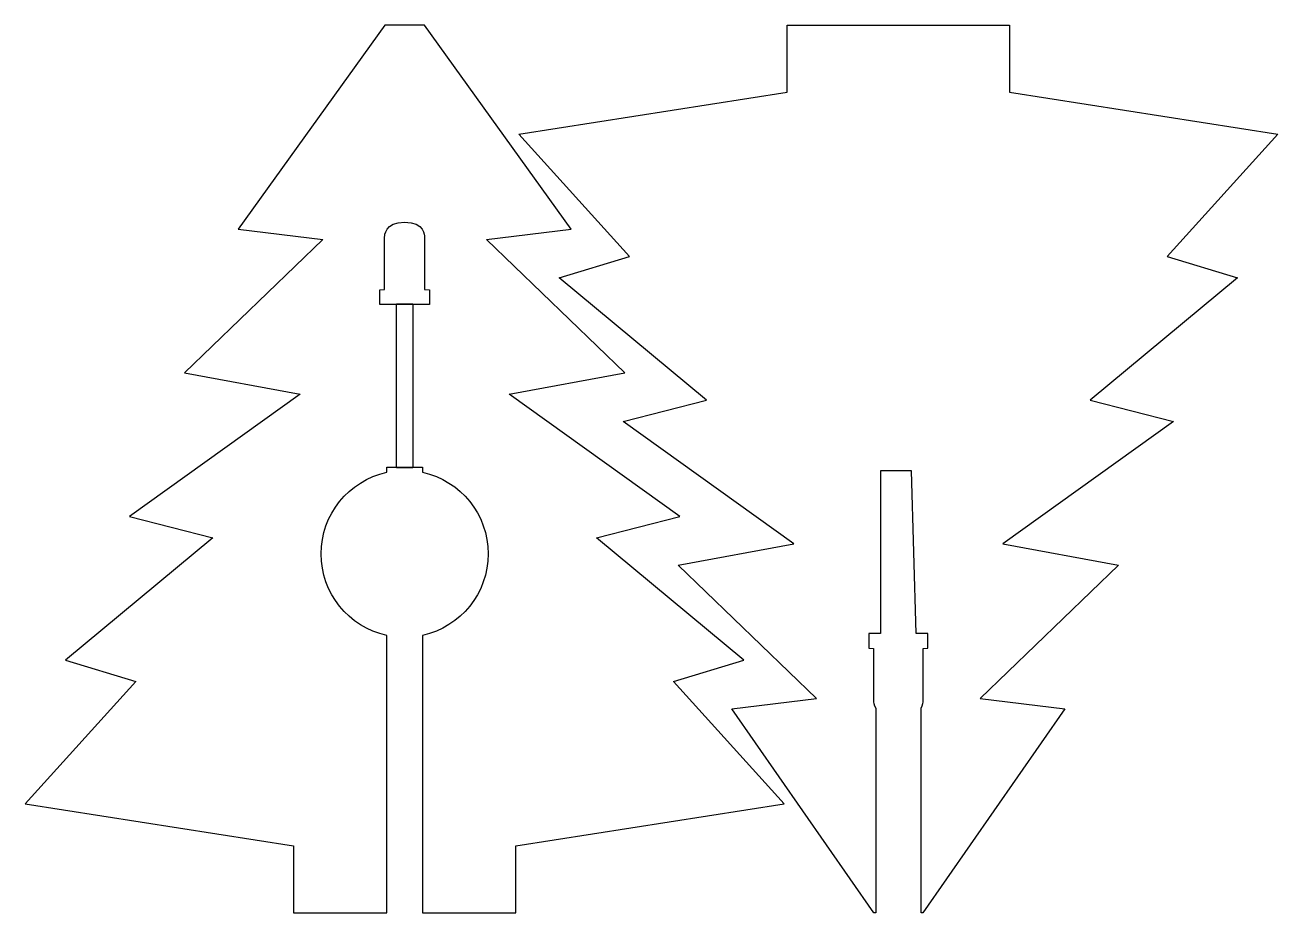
# Model space of a CAD drawing. Extents: x 61 to 209, y 191 to 296.
import ezdxf

# ---------------------------------------------------------------- set-up
doc = ezdxf.new("R2010")
doc.units = 0
doc.layers.add('Copie_de_objets_non_regroupes', color=7, linetype='CONTINUOUS')

msp = doc.modelspace()

# ---------------------------------------------------------------- linework, layer by layer
at = {"layer": 'Copie_de_objets_non_regroupes', "color": 7}
for p, q in [((103.47358, 295.741024), (86.13841, 271.664492)), ((105.795851, 295.744332), (103.47358, 295.741024)), ((108.118673, 295.741024), (105.795851, 295.744332)), ((105.795851, 295.744332), (105.795851, 295.744332)), ((125.45384, 271.664492), (108.118673, 295.741024)), ((150.924949, 295.101065), (150.924949, 295.742678)), ((150.924949, 295.742678), (164.038359, 295.742678)), ((164.038359, 295.742678), (177.152323, 295.742678)), ((177.152323, 295.742678), (177.152323, 295.101065)), ((150.924949, 287.827228), (150.924949, 295.101065)), ((177.152323, 295.101065), (177.152323, 287.827228)), ((119.258182, 282.869046), (150.924949, 287.827228)), ((177.152323, 287.827228), (208.81909, 282.869046)), ((132.33356, 268.434373), (119.258182, 282.869046)), ((208.81909, 282.869046), (195.743711, 268.434373)), ((105.795851, 272.511159), (105.795851, 272.511159)), ((86.13841, 271.664492), (96.158953, 270.449062)), ((103.437202, 264.547752), (103.437202, 270.817826)), ((108.155051, 270.817826), (108.155051, 264.547752)), ((115.433297, 270.449062), (125.45384, 271.664492)), ((96.158953, 270.449062), (79.821484, 254.723441)), ((131.770216, 254.723441), (115.433297, 270.449062)), ((124.026744, 265.927443), (132.33356, 268.434373)), ((195.743711, 268.434373), (204.049974, 265.927443)), ((141.402153, 251.49277), (124.026744, 265.927443)), ((204.049974, 265.927443), (186.674565, 251.49277)), ((102.872757, 264.517436), (103.437202, 264.547752)), ((102.872757, 262.793233), (102.872757, 264.517436)), ((108.155051, 264.547752), (108.719496, 264.517436)), ((108.719496, 264.517436), (108.719496, 262.793233)), ((105.795851, 262.793233), (102.872757, 262.793233)), ((104.833953, 262.850671), (106.758294, 262.850671)), ((104.833953, 243.535993), (104.833953, 262.850671)), ((108.719496, 262.793233), (105.795851, 262.793233)), ((106.758294, 262.850671), (106.758294, 243.535993)), ((79.821484, 254.723441), (93.47233, 252.217065)), ((118.119923, 252.217065), (131.770216, 254.723441)), ((93.47233, 252.217065), (73.322104, 237.782392)), ((138.270147, 237.782392), (118.119923, 252.217065)), ((131.564614, 248.986944), (141.402153, 251.49277)), ((186.674565, 251.49277), (196.512657, 248.986944)), ((151.714841, 234.552271), (131.564614, 248.986944)), ((196.512657, 248.986944), (176.36188, 234.552271)), ((103.686901, 242.996888), (103.686901, 243.600468)), ((103.686901, 243.600468), (107.904799, 243.600468)), ((106.758294, 243.535993), (104.833953, 243.535993)), ((107.904799, 243.600468), (107.904799, 243.002953)), ((165.582865, 243.170522), (161.929408, 243.170522)), ((161.929408, 243.170522), (161.929408, 223.977757)), ((166.14731, 223.977757), (165.582865, 243.170522)), ((73.322104, 237.782392), (83.159645, 235.276566)), ((128.432608, 235.276566), (138.270147, 237.782392)), ((83.159645, 235.276566), (65.784236, 220.841893)), ((145.807464, 220.841893), (128.432608, 235.276566)), ((138.063992, 232.045895), (151.714841, 234.552271)), ((176.36188, 234.552271), (190.012726, 232.045895)), ((154.401464, 216.320275), (138.063992, 232.045895)), ((190.012726, 232.045895), (173.675257, 216.320275)), ((103.686901, 191.026659), (103.686901, 223.755064)), ((107.904799, 223.760576), (107.904799, 191.026659)), ((161.929408, 223.977757), (160.55082, 223.977757)), ((160.55082, 223.977757), (160.55082, 222.253555)), ((167.526451, 223.977757), (166.14731, 223.977757)), ((167.526451, 222.253555), (167.526451, 223.977757)), ((160.55082, 222.253555), (161.115265, 222.223238)), ((161.115265, 222.223238), (161.115265, 215.953166)), ((166.962006, 222.223238), (167.526451, 222.253555)), ((166.962006, 215.953166), (166.962006, 222.223238)), ((65.784236, 220.841893), (74.090499, 218.334964)), ((137.501201, 218.334964), (145.807464, 220.841893)), ((74.090499, 218.334964), (61.015674, 203.900291)), ((150.576579, 203.900291), (137.501201, 218.334964)), ((144.380921, 215.104293), (154.401464, 216.320275)), ((173.675257, 216.320275), (183.695797, 215.104293)), ((161.151646, 191.028313), (144.380921, 215.104293)), ((161.364964, 215.17981), (161.364964, 191.028313)), ((166.711754, 191.028313), (166.711754, 215.179259)), ((183.695797, 215.104293), (166.925625, 191.028313)), ((61.015674, 203.900291), (92.682438, 198.942109)), ((118.909812, 198.942109), (150.576579, 203.900291)), ((92.682438, 198.942109), (92.682438, 191.668272)), ((118.909812, 191.668272), (118.909812, 198.942109)), ((92.682438, 191.668272), (92.682438, 191.026659)), ((92.682438, 191.026659), (103.686901, 191.026659)), ((107.904799, 191.026659), (118.909812, 191.026659)), ((118.909812, 191.026659), (118.909812, 191.668272)), ((161.364964, 191.028313), (161.151646, 191.028313)), ((166.925625, 191.028313), (166.711754, 191.028313))]:
    msp.add_line(p, q, dxfattribs=at)
for points in [[(103.437202, 270.817826), (103.437202, 270.817826), (103.438091, 272.511159), (105.795851, 272.511159)], [(105.795851, 272.511159), (108.153567, 272.511159), (108.155051, 270.817826), (108.155051, 270.817826)], [(95.937366, 233.378732), (95.943204, 238.006174), (99.166609, 242.006828), (103.686901, 242.996888)], [(107.904799, 243.002953), (112.427528, 242.012629), (115.651838, 238.008614), (115.654887, 233.378732)], [(103.686901, 223.755064), (99.164594, 224.745568), (95.940618, 228.749224), (95.937366, 233.378732)], [(115.654887, 233.378732), (115.648992, 228.751123), (112.425311, 224.750411), (107.904799, 223.760576)], [(161.115265, 215.953166), (161.115265, 215.953166), (161.118539, 215.577173), (161.364964, 215.17981)], [(166.711754, 215.179259), (166.958648, 215.576815), (166.962006, 215.953166), (166.962006, 215.953166)]]:
    msp.add_open_spline(points, degree=3, dxfattribs=at)

doc.saveas('drawing.dxf')
